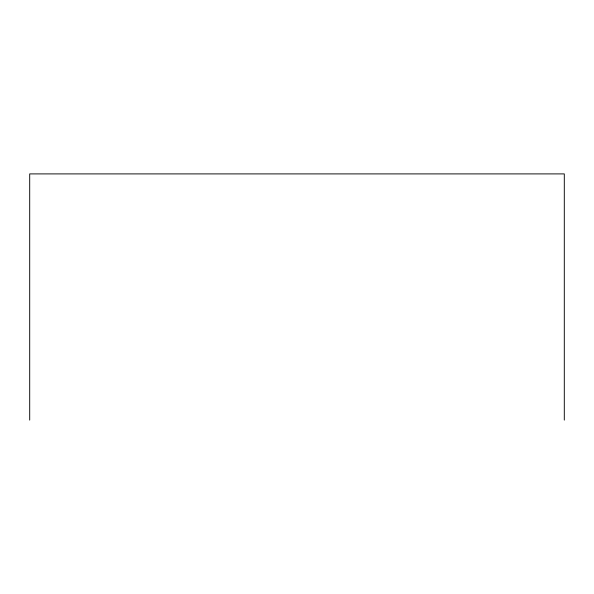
<?xml version="1.0" encoding="UTF-8"?>
<svg xmlns="http://www.w3.org/2000/svg" width="594" height="594" viewBox="0 0 594 594"><rect width="100%" height="100%" fill="white"/><g stroke="black" fill="none" stroke-linecap="round" stroke-linejoin="round"><path stroke-width="0.89" d="M564.3 420.099L564.3 173.901L29.7 173.901L29.7 420.099"/></g></svg>
